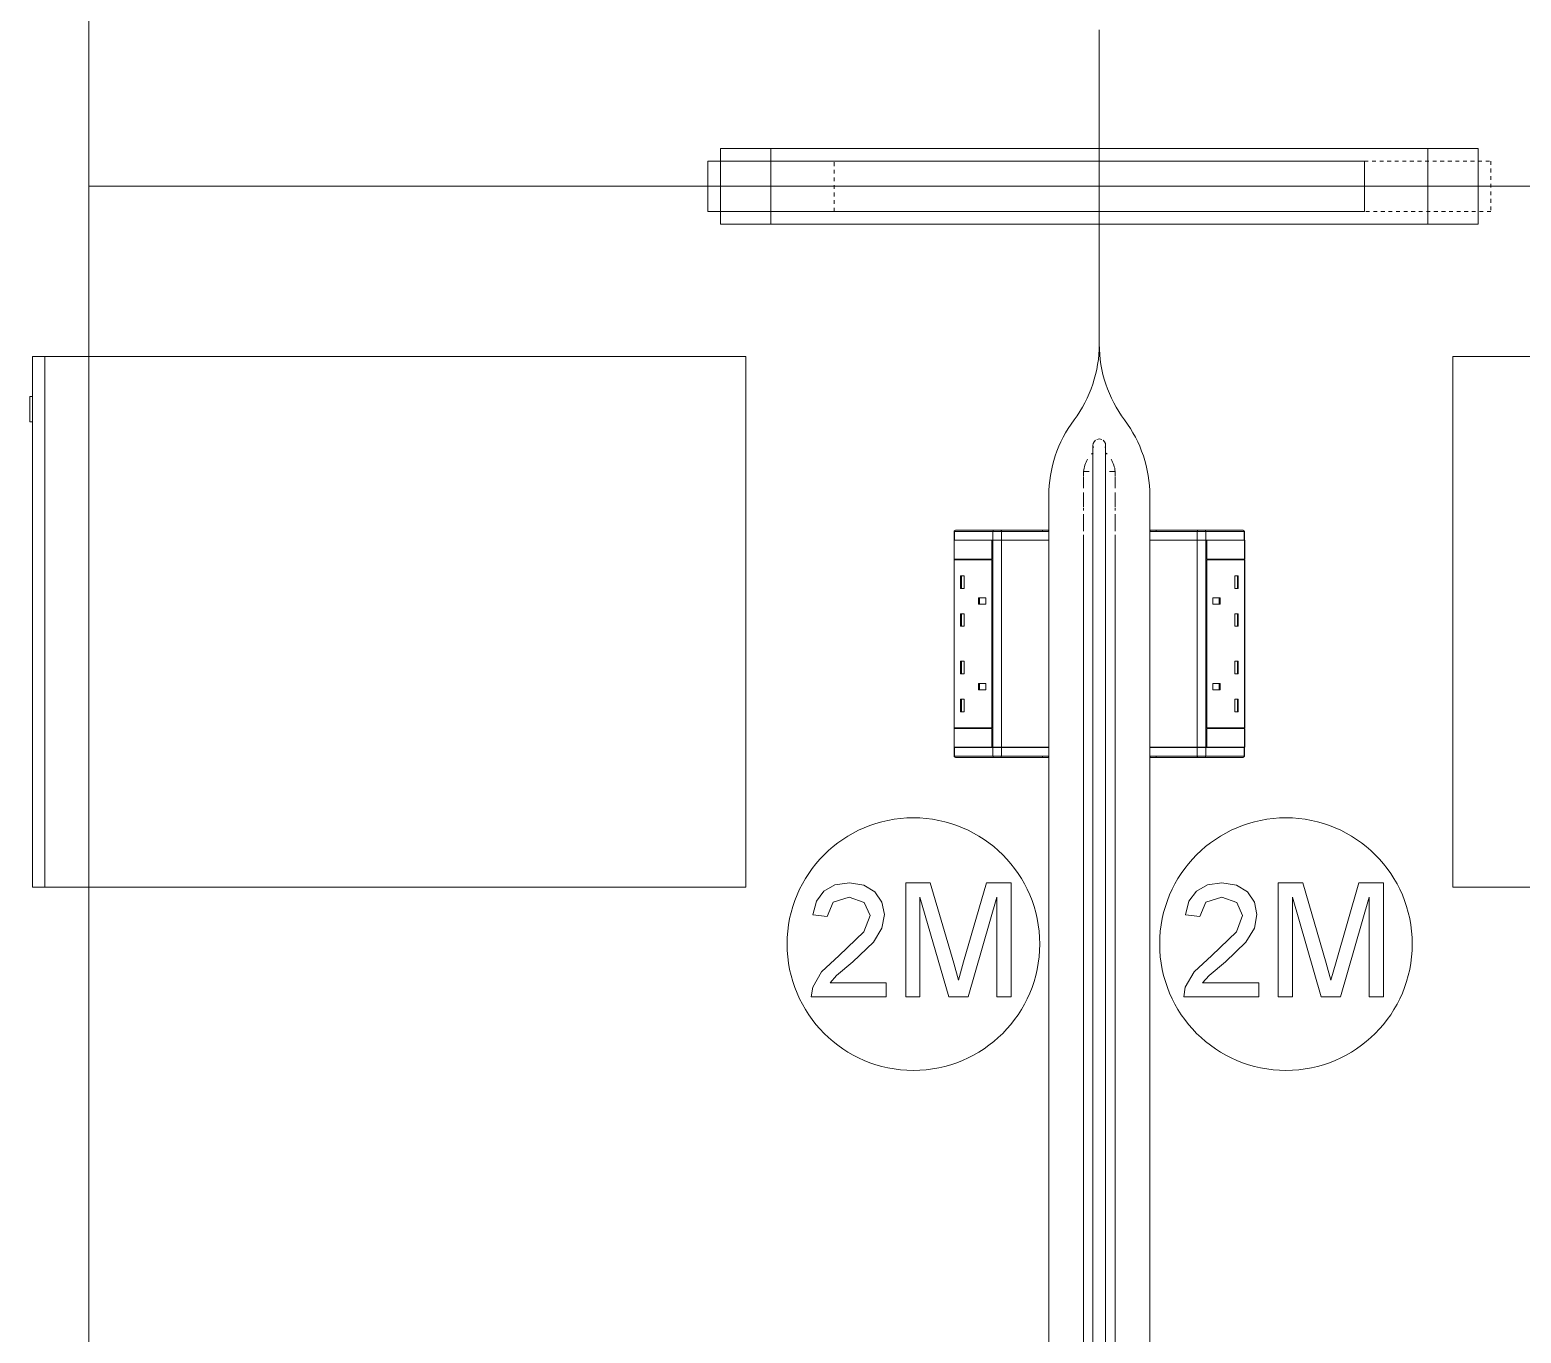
# Model space of a CAD drawing. Header units: millimetres. Extents: x 155927 to 326028, y -36033 to 97293.
# Drawn here: x 164246 to 165427, y 17735 to 18767 of the extents above; entities that cross this region are included whole.
import ezdxf

# ---------------------------------------------------------------- set-up
doc = ezdxf.new("R2010")
doc.units = ezdxf.units.MM
doc.header["$MEASUREMENT"] = 0
doc.linetypes.add('Dash', pattern=[6, 3, -3])
doc.layers.add('I-FURN', color=8, linetype='CONTINUOUS', lineweight=9)
doc.layers.add('I-FURN-HDLN', color=8, linetype='Dash', lineweight=9)

msp = doc.modelspace()

# ---------------------------------------------------------------- linework, layer by layer
at = {"layer": 'I-FURN'}
for p, q in [((164292.8, 20642.9), (164292.8, 18642.9)), ((164292.8, 18642.9), (164292.8, 20642.9)), ((165092.8, 18642.9), (165092.8, 18766.8)), ((165092.8, 18766.8), (165092.8, 18642.9)), ((165092.8, 18766.8), (165092.8, 18642.9)), ((165092.8, 18642.9), (165092.8, 18766.8)), ((164792.8, 18672.9), (165392.8, 18672.9)), ((164832.8, 18672.9), (164792.8, 18672.9)), ((164792.8, 18672.9), (164792.8, 18612.9)), ((164792.8, 18662.9), (164792.8, 18672.9)), ((165352.8, 18672.9), (164832.8, 18672.9)), ((164832.8, 18612.9), (164832.8, 18672.9)), ((164832.8, 18662.9), (164832.8, 18672.9)), ((165392.8, 18672.9), (165352.8, 18672.9)), ((165352.8, 18612.9), (165352.8, 18672.9)), ((165352.8, 18612.9), (165352.8, 18672.9)), ((165392.8, 18612.9), (165392.8, 18672.9)), ((165392.8, 18612.9), (165392.8, 18672.9)), ((164792.8, 18662.9), (164782.8, 18662.9)), ((164782.8, 18662.9), (164782.8, 18622.9)), ((165302.8, 18662.9), (164792.8, 18662.9)), ((165302.8, 18622.9), (165302.8, 18662.9)), ((164292.8, 18642.9), (165092.8, 18642.9)), ((165092.8, 18642.9), (164292.8, 18642.9)), ((165092.8, 18642.9), (164292.8, 18642.9)), ((164292.8, 18642.9), (164292.8, 16642.9)), ((164292.8, 16642.9), (164292.8, 18642.9)), ((164292.8, 18642.9), (165092.8, 18642.9)), ((165092.8, 18642.9), (165892.8, 18642.9)), ((165892.8, 18642.9), (165092.8, 18642.9)), ((165092.8, 18517.9), (165092.8, 18642.9)), ((165092.8, 18642.9), (165092.8, 18517.9)), ((165892.8, 18642.9), (165092.8, 18642.9)), ((165092.8, 18642.9), (165092.8, 18517.9)), ((165092.8, 18517.9), (165092.8, 18642.9)), ((165092.8, 18642.9), (165892.8, 18642.9)), ((164782.8, 18622.9), (164792.8, 18622.9)), ((164792.8, 18612.9), (164792.8, 18622.9)), ((164792.8, 18622.9), (165302.8, 18622.9)), ((164832.8, 18612.9), (164832.8, 18622.9)), ((164792.8, 18612.9), (164832.8, 18612.9)), ((165392.8, 18612.9), (164792.8, 18612.9)), ((164832.8, 18612.9), (165352.8, 18612.9)), ((165352.8, 18612.9), (165392.8, 18612.9)), ((164258, 18508), (164248, 18508)), ((164248, 18508), (164248, 18088)), ((164258, 18088), (164258, 18508)), ((164292.8, 18508), (164258, 18508)), ((164258, 18508), (164258, 18088)), ((164813, 18508), (164292.8, 18508)), ((164813, 18088), (164813, 18508)), ((165892.8, 18508), (165372.7, 18508)), ((165372.7, 18508), (165372.7, 18088)), ((164248, 18476.4), (164246, 18476.4)), ((164246, 18456.4), (164246, 18476.4)), ((164246, 18476.4), (164246, 18456.4)), ((164246, 18456.4), (164248, 18456.4)), ((165087.8, 18437.9), (165087.8, 18437.8)), ((165087.8, 18437.8), (165087.8, 18437.7)), ((165087.8, 18437.7), (165087.8, 18437.4)), ((165087.8, 18437.4), (165087.8, 18437)), ((165087.8, 18437), (165087.8, 18436.5)), ((165087.8, 18436.5), (165087.8, 18435.9)), ((165087.8, 18435.9), (165087.8, 18435.1)), ((165087.8, 18435.1), (165087.8, 18434.3)), ((165087.8, 18434.3), (165087.8, 18433.3)), ((165087.8, 18433.3), (165087.8, 18432.3)), ((165097.8, 18437.8), (165097.8, 18437.9)), ((165097.8, 18437.9), (165097.8, 18437.9)), ((165097.8, 18437.6), (165097.8, 18437.8)), ((165097.8, 18437.3), (165097.8, 18437.6)), ((165097.8, 18436.9), (165097.8, 18437.3)), ((165097.8, 18436.3), (165097.8, 18436.9)), ((165097.8, 18435.7), (165097.8, 18436.3)), ((165097.8, 18434.9), (165097.8, 18435.7)), ((165097.8, 18434), (165097.8, 18434.9)), ((165097.8, 18433.1), (165097.8, 18434)), ((165097.8, 18432), (165097.8, 18433.1)), ((165087.8, 18432.3), (165087.8, 18431.1)), ((165087.8, 18431.1), (165087.8, 18429.9)), ((165087.8, 18429.9), (165087.8, 18428.5)), ((165087.8, 18428.5), (165087.8, 18427.1)), ((165087.8, 18427.1), (165087.8, 18425.5)), ((165087.8, 18425.5), (165087.8, 18423.9)), ((165087.8, 18423.9), (165087.8, 18422.1)), ((165087.8, 18422.1), (165087.8, 18420.3)), ((165097.8, 18430.8), (165097.8, 18432)), ((165097.8, 18429.5), (165097.8, 18430.8)), ((165097.8, 18428.1), (165097.8, 18429.5)), ((165097.8, 18426.7), (165097.8, 18428.1)), ((165097.8, 18425.1), (165097.8, 18426.7)), ((165097.8, 18423.4), (165097.8, 18425.1)), ((165097.8, 18421.6), (165097.8, 18423.4)), ((165097.8, 18419.8), (165097.8, 18421.6)), ((165084.9, 18417), (165080.3, 18417)), ((165080.3, 18413.6), (165080.3, 18417)), ((165080.3, 18412.3), (165080.3, 18413.2)), ((165080.3, 18404), (165080.3, 18412)), ((165087.8, 18420.3), (165087.8, 18418.4)), ((165087.8, 18418.4), (165087.8, 18416.4)), ((165087.8, 18416.4), (165087.8, 18414.3)), ((165087.8, 18414.3), (165087.8, 18412.2)), ((165087.8, 18412.2), (165087.8, 18409.9)), ((165087.8, 18409.9), (165087.8, 18407.7)), ((165097.8, 18417.9), (165097.8, 18419.8)), ((165097.8, 18415.8), (165097.8, 18417.9)), ((165097.8, 18413.7), (165097.8, 18415.8)), ((165097.8, 18411.6), (165097.8, 18413.7)), ((165097.8, 18409.3), (165097.8, 18411.6)), ((165097.8, 18407), (165097.8, 18409.3)), ((165105.3, 18417), (165100.8, 18417)), ((165105.3, 18417), (165105.3, 18413.6)), ((165105.3, 18412), (165105.3, 18404)), ((165105.4, 18413.2), (165105.4, 18412.3)), ((165052.8, 18369.7), (165052.8, 18397.9)), ((165052.8, 18397.9), (165052.8, 18369.7)), ((165080.3, 18388.9), (165080.3, 18400.4)), ((165087.8, 18407.7), (165087.8, 18405.3)), ((165087.8, 18405.3), (165087.8, 18402.9)), ((165087.8, 18402.9), (165087.8, 18400.4)), ((165087.8, 18400.4), (165087.8, 18397.9)), ((165087.8, 18397.9), (165087.8, 18395.3)), ((165097.8, 18404.7), (165097.8, 18407)), ((165097.8, 18402.2), (165097.8, 18404.7)), ((165097.8, 18399.7), (165097.8, 18402.2)), ((165097.8, 18397.2), (165097.8, 18399.7)), ((165105.3, 18400.4), (165105.3, 18388.9)), ((165132.8, 18397.9), (165132.8, 18369.7)), ((165132.8, 18369.7), (165132.8, 18397.9)), ((165080.3, 18386.1), (165080.3, 18388.1)), ((165087.8, 18395.3), (165087.8, 18392.7)), ((165087.8, 18392.7), (165087.8, 18390)), ((165087.8, 18390), (165087.8, 18387.3)), ((165087.8, 18387.3), (165087.8, 18384.6)), ((165097.8, 18394.6), (165097.8, 18397.2)), ((165097.8, 18392), (165097.8, 18394.6)), ((165097.8, 18389.3), (165097.8, 18392)), ((165097.8, 18386.6), (165097.8, 18389.3)), ((165097.8, 18383.8), (165097.8, 18386.6)), ((165105.4, 18388.1), (165105.4, 18386.1)), ((165080.3, 18369.9), (165080.3, 18383.2)), ((165087.8, 18384.6), (165087.8, 18381.8)), ((165087.8, 18381.8), (165087.8, 18379)), ((165087.8, 18379), (165087.8, 18376.2)), ((165087.8, 18376.2), (165087.8, 18373.4)), ((165097.8, 18381.1), (165097.8, 18383.8)), ((165097.8, 18378.3), (165097.8, 18381.1)), ((165097.8, 18375.5), (165097.8, 18378.3)), ((165097.8, 18372.6), (165097.8, 18375.5)), ((165105.3, 18383.2), (165105.3, 18369.9)), ((164977.8, 18347.7), (164977.8, 18362.7)), ((164977.8, 18362.7), (165007.6, 18362.7)), ((164978, 18369.7), (164978, 18362.7)), ((164978, 18369.7), (164978.2, 18369.7)), ((164978, 18369.7), (164978, 18362.7)), ((164978, 18362.7), (164978, 18369.7)), ((164978, 18362.7), (164978.2, 18362.7)), ((164978, 18362.6), (164978, 18198.7)), ((164978.2, 18369.7), (165008.5, 18369.7)), ((164978.2, 18369.7), (164978.2, 18362.7)), ((164978.2, 18362.7), (165008.5, 18362.7)), ((164978.3, 18370.5), (164978.4, 18370.5)), ((165009.3, 18370.7), (164979, 18370.7)), ((165009.3, 18370.7), (164979, 18370.7)), ((165007.6, 18362.7), (165007.6, 18347.7)), ((165007.8, 18347.7), (165007.8, 18362.6)), ((165007.8, 18362.6), (165008.5, 18362.6)), ((165008.5, 18369.7), (165015.4, 18369.7)), ((165008.5, 18369.7), (165008.5, 18362.7)), ((165008.5, 18362.7), (165015.4, 18362.7)), ((165015.4, 18362.6), (165008.5, 18362.6)), ((165008.5, 18362.6), (165008.5, 18198.7)), ((165009.3, 18370.7), (165047.8, 18370.7)), ((165014.8, 18370.7), (165009.3, 18370.7)), ((165051.8, 18370.7), (165014.8, 18370.7)), ((165015.4, 18369.7), (165052.8, 18369.7)), ((165015.4, 18369.7), (165015.4, 18362.7)), ((165015.4, 18362.7), (165052.8, 18362.7)), ((165052.8, 18362.6), (165015.4, 18362.6)), ((165015.4, 18362.6), (165015.4, 18198.7)), ((165047.8, 18370.7), (165047.8, 18369.7)), ((165047.8, 18370.7), (165051.8, 18370.7)), ((165052.8, 18362.7), (165052.8, 18369.7)), ((165052.8, 18369.7), (165052.8, 18362.7)), ((165052.8, 18198.7), (165052.8, 18362.6)), ((165052.8, 18362.6), (165052.8, 18198.7)), ((165080.3, 16928.8), (165080.3, 18367)), ((165087.8, 18373.4), (165087.8, 18370.6)), ((165087.8, 18370.6), (165087.8, 18367.7)), ((165087.8, 18367.7), (165087.8, 18367)), ((165087.8, 18367), (165087.8, 16928.8)), ((165097.8, 18369.8), (165097.8, 18372.6)), ((165097.8, 18367), (165097.8, 18369.8)), ((165097.8, 16928.8), (165097.8, 18367)), ((165105.4, 18367), (165105.4, 16928.8)), ((165132.8, 18369.7), (165132.8, 18362.7)), ((165132.8, 18369.7), (165170.3, 18369.7)), ((165132.8, 18369.7), (165132.8, 18362.7)), ((165132.8, 18362.7), (165170.3, 18362.7)), ((165132.8, 18362.6), (165132.8, 18198.7)), ((165132.8, 18198.7), (165132.8, 18362.6)), ((165170.3, 18362.6), (165132.8, 18362.6)), ((165133.8, 18370.7), (165133.8, 18370.7)), ((165170.9, 18370.7), (165133.8, 18370.7)), ((165133.8, 18370.7), (165137.8, 18370.7)), ((165137.8, 18369.7), (165137.8, 18370.7)), ((165137.8, 18370.7), (165176.4, 18370.7)), ((165170.3, 18369.7), (165177.2, 18369.7)), ((165170.3, 18369.7), (165170.3, 18362.7)), ((165170.3, 18362.7), (165177.2, 18362.7)), ((165170.3, 18198.7), (165170.3, 18362.6)), ((165177.2, 18362.6), (165170.3, 18362.6)), ((165176.4, 18370.7), (165170.9, 18370.7)), ((165178, 18362.7), (165175.6, 18362.7)), ((165206.7, 18370.7), (165176.4, 18370.7)), ((165206.7, 18370.7), (165176.4, 18370.7)), ((165177.2, 18369.7), (165207.5, 18369.7)), ((165177.2, 18369.7), (165177.2, 18362.7)), ((165177.2, 18362.7), (165207.5, 18362.7)), ((165177.2, 18198.7), (165177.2, 18362.6)), ((165177.2, 18362.6), (165177.8, 18362.6)), ((165177.8, 18362.6), (165177.8, 18347.7)), ((165178, 18347.7), (165178, 18362.7)), ((165178, 18362.7), (165207.9, 18362.7)), ((165207.3, 18370.5), (165207.3, 18370.5)), ((165207.5, 18369.7), (165207.7, 18369.7)), ((165207.5, 18369.7), (165207.5, 18362.7)), ((165207.5, 18362.7), (165207.7, 18362.7)), ((165207.7, 18362.7), (165207.7, 18369.7)), ((165207.7, 18362.7), (165207.7, 18369.7)), ((165207.7, 18362.7), (165207.7, 18369.7)), ((165207.7, 18198.7), (165207.7, 18362.6)), ((165207.9, 18362.7), (165207.9, 18347.7)), ((165007.6, 18347.7), (164977.8, 18347.7)), ((164977.8, 18347.2), (165007.6, 18347.2)), ((164977.8, 18214.2), (164977.8, 18347.2)), ((164978.2, 18347.2), (164978.2, 18347.7)), ((165007.6, 18347.2), (165007.6, 18214.2)), ((165007.8, 18214.2), (165007.8, 18347.2)), ((165177.8, 18347.2), (165177.8, 18214.2)), ((165207.9, 18347.7), (165178, 18347.7)), ((165178, 18214.2), (165178, 18347.2)), ((165207.9, 18347.2), (165178, 18347.2)), ((165207.5, 18347.7), (165207.5, 18347.2)), ((165207.9, 18347.2), (165207.9, 18214.2)), ((164982.8, 18334.5), (164982.8, 18324.5)), ((164982.8, 18334.5), (164985.7, 18334.5)), ((164983.6, 18334.5), (164983.6, 18324.5)), ((164985.7, 18334.5), (164985.7, 18324.5)), ((165202.8, 18334.5), (165200, 18334.5)), ((165200, 18324.5), (165200, 18334.5)), ((165202.1, 18324.5), (165202.1, 18334.5)), ((165202.8, 18324.5), (165202.8, 18334.5)), ((164982.8, 18324.5), (164985.7, 18324.5)), ((164997.2, 18317), (164997.2, 18312)), ((165002.9, 18317), (164997.2, 18317)), ((164997.9, 18317), (164997.9, 18312)), ((165002.9, 18312), (165002.9, 18317)), ((165188.5, 18317), (165182.8, 18317)), ((165182.8, 18312), (165182.8, 18317)), ((165187.8, 18312), (165187.8, 18317)), ((165188.5, 18312), (165188.5, 18317)), ((165202.8, 18324.5), (165200, 18324.5)), ((164982.8, 18304.5), (164982.8, 18294.5)), ((164982.8, 18304.5), (164985.7, 18304.5)), ((164983.6, 18304.5), (164983.6, 18294.5)), ((164985.7, 18304.5), (164985.7, 18294.5)), ((164997.2, 18312), (165002.9, 18312)), ((165188.5, 18312), (165182.8, 18312)), ((165202.8, 18304.5), (165200, 18304.5)), ((165200, 18294.5), (165200, 18304.5)), ((165202.1, 18294.5), (165202.1, 18304.5)), ((165202.8, 18294.5), (165202.8, 18304.5)), ((164982.8, 18294.5), (164985.7, 18294.5)), ((165202.8, 18294.5), (165200, 18294.5)), ((164982.8, 18266.8), (164982.8, 18256.8)), ((164982.8, 18266.8), (164985.7, 18266.8)), ((164982.8, 18256.8), (164985.7, 18256.8)), ((164983.6, 18266.8), (164983.6, 18256.8)), ((164985.7, 18266.8), (164985.7, 18256.8)), ((165202.8, 18266.8), (165200, 18266.8)), ((165200, 18256.8), (165200, 18266.8)), ((165202.8, 18256.8), (165200, 18256.8)), ((165202.1, 18256.8), (165202.1, 18266.8)), ((165202.8, 18256.8), (165202.8, 18266.8)), ((164997.2, 18249.3), (164997.2, 18244.3)), ((164997.2, 18249.3), (165002.9, 18249.3)), ((164997.2, 18244.3), (165002.9, 18244.3)), ((164997.9, 18249.3), (164997.9, 18244.3)), ((165002.9, 18249.3), (165002.9, 18244.3)), ((165182.8, 18249.3), (165182.8, 18244.3)), ((165188.5, 18249.3), (165182.8, 18249.3)), ((165182.8, 18244.3), (165188.5, 18244.3)), ((165187.8, 18244.3), (165187.8, 18249.3)), ((165188.5, 18244.3), (165188.5, 18249.3)), ((164982.8, 18236.8), (164982.8, 18226.8)), ((164982.8, 18236.8), (164985.7, 18236.8)), ((164983.6, 18236.8), (164983.6, 18226.8)), ((164985.7, 18236.8), (164985.7, 18226.8)), ((165202.8, 18236.8), (165200, 18236.8)), ((165200, 18226.8), (165200, 18236.8)), ((165202.1, 18226.8), (165202.1, 18236.8)), ((165202.8, 18226.8), (165202.8, 18236.8)), ((164982.8, 18226.8), (164985.7, 18226.8)), ((165202.8, 18226.8), (165200, 18226.8)), ((164977.8, 18214.2), (165007.6, 18214.2)), ((164977.8, 18213.7), (165007.6, 18213.7)), ((164977.8, 18198.7), (164977.8, 18213.7)), ((164978.2, 18213.7), (164978.2, 18214.2)), ((165007.6, 18213.7), (165007.6, 18198.7)), ((165007.8, 18198.7), (165007.8, 18213.7)), ((165177.8, 18213.7), (165177.8, 18198.7)), ((165207.9, 18214.2), (165178, 18214.2)), ((165178, 18198.7), (165178, 18213.7)), ((165178, 18213.7), (165207.9, 18213.7)), ((165207.5, 18214.2), (165207.5, 18213.7)), ((165207.9, 18213.7), (165207.9, 18198.7)), ((165007.6, 18198.7), (164977.8, 18198.7)), ((164978, 18198.6), (164978, 18191.6)), ((164978.2, 18198.6), (164978, 18198.6)), ((164978, 18198.6), (164978, 18191.6)), ((164978, 18198.6), (164978, 18191.6)), ((164978.2, 18191.6), (164978.2, 18198.6)), ((165008.5, 18198.6), (164978.2, 18198.6)), ((165007.6, 18198.7), (165010.1, 18198.7)), ((165008.5, 18198.7), (165007.8, 18198.7)), ((165008.5, 18198.7), (165015.4, 18198.7)), ((165008.5, 18191.6), (165008.5, 18198.6)), ((165015.4, 18198.6), (165008.5, 18198.6)), ((165015.4, 18198.7), (165052.8, 18198.7)), ((165015.4, 18191.6), (165015.4, 18198.6)), ((165052.8, 18198.6), (165015.4, 18198.6)), ((165052.8, 18191.6), (165052.8, 18198.6)), ((165052.8, 18191.6), (165052.8, 18198.6)), ((165132.8, 18198.7), (165170.3, 18198.7)), ((165132.8, 18198.6), (165132.8, 18191.6)), ((165132.8, 18191.6), (165132.8, 18198.6)), ((165170.3, 18198.6), (165132.8, 18198.6)), ((165170.3, 18198.7), (165177.2, 18198.7)), ((165170.3, 18191.6), (165170.3, 18198.6)), ((165177.2, 18198.6), (165170.3, 18198.6)), ((165177.8, 18198.7), (165177.2, 18198.7)), ((165177.2, 18191.6), (165177.2, 18198.6)), ((165207.5, 18198.6), (165177.2, 18198.6)), ((165207.9, 18198.7), (165178, 18198.7)), ((165207.5, 18191.6), (165207.5, 18198.6)), ((165207.7, 18198.6), (165207.5, 18198.6)), ((165207.7, 18191.6), (165207.7, 18198.6)), ((165207.7, 18191.6), (165207.7, 18198.6)), ((165207.7, 18198.6), (165207.7, 18191.6)), ((164978.2, 18191.6), (164978, 18191.6)), ((165008.5, 18191.6), (164978.2, 18191.6)), ((164978.4, 18190.8), (164978.3, 18190.8)), ((164979, 18190.6), (165009.3, 18190.6)), ((164979, 18190.6), (165009.3, 18190.6)), ((165015.4, 18191.6), (165008.5, 18191.6)), ((165047.8, 18190.6), (165009.3, 18190.6)), ((165009.3, 18190.6), (165014.8, 18190.6)), ((165014.8, 18190.6), (165051.8, 18190.6)), ((165052.8, 18191.6), (165015.4, 18191.6)), ((165047.8, 18191.6), (165047.8, 18190.6)), ((165051.8, 18190.6), (165047.8, 18190.6)), ((165051.8, 18190.6), (165051.8, 18190.6)), ((165052.8, 16887.9), (165052.8, 18191.6)), ((165052.8, 18191.6), (165052.8, 16887.9)), ((165132.8, 18191.6), (165132.8, 16887.9)), ((165132.8, 16887.9), (165132.8, 18191.6)), ((165170.3, 18191.6), (165132.8, 18191.6)), ((165137.8, 18190.6), (165133.8, 18190.6)), ((165133.8, 18190.6), (165170.9, 18190.6)), ((165137.8, 18190.6), (165137.8, 18191.6)), ((165176.4, 18190.6), (165137.8, 18190.6)), ((165177.2, 18191.6), (165170.3, 18191.6)), ((165170.9, 18190.6), (165176.4, 18190.6)), ((165176.4, 18190.6), (165206.7, 18190.6)), ((165176.4, 18190.6), (165206.7, 18190.6)), ((165207.5, 18191.6), (165177.2, 18191.6)), ((165207.3, 18190.9), (165207.3, 18190.8)), ((165207.7, 18191.6), (165207.5, 18191.6)), ((164894.9, 18091.4), (164883.5, 18089.8)), ((164906.4, 18089.6), (164894.9, 18091.4)), ((164959, 18091.4), (164939.5, 18091.4)), ((164939.5, 18091.4), (164939.5, 18001)), ((164977.5, 18027.7), (164959, 18091.4)), ((165003.4, 18091.4), (164985.3, 18028.8)), ((165022.9, 18091.4), (165003.4, 18091.4)), ((165022.9, 18001), (165022.9, 18091.4)), ((165189.9, 18091.4), (165178.5, 18089.8)), ((165201.4, 18089.6), (165189.9, 18091.4)), ((165254, 18091.4), (165234.5, 18091.4)), ((165234.5, 18091.4), (165234.5, 18001)), ((165272.5, 18027.7), (165254, 18091.4)), ((165298.4, 18091.4), (165280.3, 18028.8)), ((165317.9, 18091.4), (165298.4, 18091.4)), ((165317.9, 18001), (165317.9, 18091.4)), ((164248, 18088), (164258, 18088)), ((164258, 18088), (164292.8, 18088)), ((164292.8, 18088), (164813, 18088)), ((164874.8, 18084.9), (164868.8, 18076.9)), ((164883.5, 18089.8), (164874.8, 18084.9)), ((164882.1, 18076), (164894.7, 18080.1)), ((164894.7, 18080.1), (164906.7, 18075.9)), ((164915.1, 18084.2), (164906.4, 18089.6)), ((164920.7, 18076.1), (164915.1, 18084.2)), ((164950.8, 18001), (164950.8, 18080.1)), ((164950.8, 18080.1), (164973.6, 18001)), ((164988.9, 18001), (165011.6, 18080.1)), ((165011.6, 18080.1), (165011.6, 18001)), ((165169.8, 18084.9), (165163.8, 18076.9)), ((165178.5, 18089.8), (165169.8, 18084.9)), ((165177.1, 18076), (165189.7, 18080.1)), ((165189.7, 18080.1), (165201.7, 18075.9)), ((165210.1, 18084.2), (165201.4, 18089.6)), ((165215.7, 18076.1), (165210.1, 18084.2)), ((165245.8, 18001), (165245.8, 18080.1)), ((165245.8, 18080.1), (165268.6, 18001)), ((165283.9, 18001), (165306.6, 18080.1)), ((165306.6, 18080.1), (165306.6, 18001)), ((165372.7, 18088), (165892.8, 18088)), ((164868.8, 18076.9), (164866.1, 18066)), ((164877.4, 18064.6), (164882.1, 18076)), ((164906.7, 18075.9), (164911.3, 18065.5)), ((164922.6, 18066.2), (164920.7, 18076.1)), ((165163.8, 18076.9), (165161.1, 18066)), ((165172.4, 18064.6), (165177.1, 18076)), ((165201.7, 18075.9), (165206.3, 18065.5)), ((165217.6, 18066.2), (165215.7, 18076.1)), ((164866.1, 18066), (164877.4, 18064.6)), ((164911.3, 18065.5), (164906.4, 18052.7)), ((164913.9, 18044.4), (164920.6, 18055.5)), ((164920.6, 18055.5), (164922.6, 18066.2)), ((165161.1, 18066), (165172.4, 18064.6)), ((165206.3, 18065.5), (165201.4, 18052.7)), ((165208.9, 18044.4), (165215.6, 18055.5)), ((165215.6, 18055.5), (165217.6, 18066.2)), ((164906.4, 18052.7), (164886.9, 18033.9)), ((164897.7, 18028.9), (164913.9, 18044.4)), ((165201.4, 18052.7), (165181.9, 18033.9)), ((165192.7, 18028.9), (165208.9, 18044.4)), ((164886.9, 18033.9), (164872.8, 18020.8)), ((165181.9, 18033.9), (165167.8, 18020.8)), ((164872.8, 18020.8), (164865.9, 18008.8)), ((164884.7, 18018.1), (164897.7, 18028.9)), ((164981.2, 18014.4), (164977.5, 18027.7)), ((164985.3, 18028.8), (164981.2, 18014.4)), ((165167.8, 18020.8), (165160.9, 18008.8)), ((165179.7, 18018.1), (165192.7, 18028.9)), ((165276.2, 18014.4), (165272.5, 18027.7)), ((165280.3, 18028.8), (165276.2, 18014.4)), ((164865.9, 18008.8), (164864.7, 18001)), ((164879.6, 18012.3), (164884.7, 18018.1)), ((164924, 18012.3), (164879.6, 18012.3)), ((164924, 18001), (164924, 18012.3)), ((165160.9, 18008.8), (165159.7, 18001)), ((165174.6, 18012.3), (165179.7, 18018.1)), ((165219, 18012.3), (165174.6, 18012.3)), ((165219, 18001), (165219, 18012.3)), ((164864.7, 18001), (164924, 18001)), ((164939.5, 18001), (164950.8, 18001)), ((164973.6, 18001), (164988.9, 18001)), ((165011.6, 18001), (165022.9, 18001)), ((165159.7, 18001), (165219, 18001)), ((165234.5, 18001), (165245.8, 18001)), ((165268.6, 18001), (165283.9, 18001)), ((165306.6, 18001), (165317.9, 18001))]:
    msp.add_line(p, q, dxfattribs=at)
at = {"layer": 'I-FURN', "flags": 128}
for points in [[(164978, 18369.7), (164978, 18369.8), (164978, 18369.8), (164978, 18369.8), (164978, 18369.9), (164978, 18369.9), (164978, 18370), (164978, 18370), (164978, 18370), (164978.1, 18370.1), (164978.1, 18370.1), (164978.1, 18370.1), (164978.1, 18370.2), (164978.1, 18370.2)], [(165014.8, 18370.7), (165014.7, 18370.7), (165014.5, 18370.7), (165014.4, 18370.7), (165014.3, 18370.7), (165014.1, 18370.7), (165014, 18370.7), (165013.8, 18370.7), (165013.7, 18370.7), (165013.5, 18370.7), (165013.3, 18370.7), (165013.2, 18370.7), (165013, 18370.7), (165012.9, 18370.7), (165012.7, 18370.7), (165012.6, 18370.7), (165012.4, 18370.7), (165012.2, 18370.7), (165012.1, 18370.7), (165011.9, 18370.7), (165011.8, 18370.7), (165011.6, 18370.7), (165011.4, 18370.7), (165011.3, 18370.7), (165011.1, 18370.7), (165011, 18370.7), (165010.8, 18370.7), (165010.7, 18370.7), (165010.6, 18370.7), (165010.4, 18370.7), (165010.3, 18370.7), (165010.2, 18370.7), (165010, 18370.7), (165009.9, 18370.7), (165009.8, 18370.7), (165009.7, 18370.7), (165009.6, 18370.7), (165009.5, 18370.7), (165009.4, 18370.7), (165009.3, 18370.7)], [(165051.8, 18370.7), (165051.6, 18370.7), (165051.1, 18370.7), (165050.6, 18370.7), (165049.9, 18370.7), (165049.1, 18370.7), (165048.1, 18370.7), (165047.1, 18370.7), (165045.9, 18370.7), (165044.5, 18370.7), (165043.1, 18370.7), (165041.5, 18370.7), (165039.8, 18370.7), (165038, 18370.7), (165036, 18370.7), (165034, 18370.7), (165031.8, 18370.7), (165029.6, 18370.7), (165027.2, 18370.7), (165024.8, 18370.7), (165022.2, 18370.7), (165019.6, 18370.7), (165016.9, 18370.7), (165014.8, 18370.7)], [(165047.8, 18370.7), (165048, 18370.7), (165048.2, 18370.7), (165048.3, 18370.7), (165048.5, 18370.7), (165048.6, 18370.7), (165048.8, 18370.7), (165048.9, 18370.7), (165049.1, 18370.7), (165049.3, 18370.7), (165049.4, 18370.7), (165049.5, 18370.7), (165049.7, 18370.7), (165049.8, 18370.7), (165050, 18370.7), (165050.1, 18370.7), (165050.2, 18370.7), (165050.4, 18370.7), (165050.5, 18370.7), (165050.6, 18370.7), (165050.7, 18370.7), (165050.8, 18370.7), (165050.9, 18370.7), (165051, 18370.7), (165051.1, 18370.7), (165051.2, 18370.7), (165051.3, 18370.7), (165051.4, 18370.7), (165051.4, 18370.7), (165051.5, 18370.7), (165051.6, 18370.7), (165051.6, 18370.7), (165051.7, 18370.7), (165051.7, 18370.7), (165051.8, 18370.7), (165051.8, 18370.7), (165051.8, 18370.7), (165051.8, 18370.7), (165051.8, 18370.7), (165051.8, 18370.7)], [(165051.8, 18370.7), (165051.9, 18370.7), (165051.9, 18370.7), (165052, 18370.7), (165052, 18370.7), (165052, 18370.7), (165052.1, 18370.7), (165052.1, 18370.7), (165052.2, 18370.7), (165052.2, 18370.7), (165052.2, 18370.6), (165052.3, 18370.6), (165052.3, 18370.6), (165052.3, 18370.6), (165052.4, 18370.6), (165052.4, 18370.5), (165052.4, 18370.5), (165052.5, 18370.5), (165052.5, 18370.5), (165052.5, 18370.4), (165052.6, 18370.4), (165052.6, 18370.4), (165052.6, 18370.4), (165052.6, 18370.3), (165052.7, 18370.3), (165052.7, 18370.3), (165052.7, 18370.2), (165052.7, 18370.2), (165052.7, 18370.2), (165052.8, 18370.1), (165052.8, 18370.1), (165052.8, 18370), (165052.8, 18370), (165052.8, 18370), (165052.8, 18369.9), (165052.8, 18369.9), (165052.8, 18369.8), (165052.8, 18369.8), (165052.8, 18369.8), (165052.8, 18369.7), (165052.8, 18369.7)], [(165051.8, 18370.7), (165051.8, 18370.7), (165051.8, 18370.7)], [(165132.8, 18369.7), (165132.8, 18369.8), (165132.8, 18369.8), (165132.8, 18369.8), (165132.8, 18369.9), (165132.8, 18369.9), (165132.9, 18370), (165132.9, 18370), (165132.9, 18370), (165132.9, 18370.1), (165132.9, 18370.1), (165132.9, 18370.1), (165132.9, 18370.2), (165133, 18370.2), (165133, 18370.2), (165133, 18370.3), (165133, 18370.3), (165133, 18370.3), (165133.1, 18370.4), (165133.1, 18370.4), (165133.1, 18370.4), (165133.2, 18370.5), (165133.2, 18370.5), (165133.2, 18370.5), (165133.2, 18370.5), (165133.3, 18370.6), (165133.3, 18370.6), (165133.4, 18370.6), (165133.4, 18370.6), (165133.4, 18370.6), (165133.5, 18370.6), (165133.5, 18370.7), (165133.5, 18370.7), (165133.6, 18370.7), (165133.6, 18370.7), (165133.7, 18370.7), (165133.7, 18370.7), (165133.7, 18370.7), (165133.8, 18370.7), (165133.8, 18370.7), (165133.8, 18370.7)], [(165170.9, 18370.7), (165168.1, 18370.7), (165165.4, 18370.7), (165162.8, 18370.7), (165160.2, 18370.7), (165157.8, 18370.7), (165155.5, 18370.7), (165153.3, 18370.7), (165151.1, 18370.7), (165149.1, 18370.7), (165147.2, 18370.7), (165145.4, 18370.7), (165143.8, 18370.7), (165142.2, 18370.7), (165140.8, 18370.7), (165139.5, 18370.7), (165138.3, 18370.7), (165137.3, 18370.7), (165136.3, 18370.7), (165135.6, 18370.7), (165134.9, 18370.7), (165134.4, 18370.7), (165134, 18370.7), (165133.8, 18370.7)], [(165133.8, 18370.7), (165133.8, 18370.7), (165133.8, 18370.7), (165133.9, 18370.7), (165133.9, 18370.7), (165133.9, 18370.7), (165133.9, 18370.7), (165134, 18370.7), (165134, 18370.7), (165134.1, 18370.7), (165134.1, 18370.7), (165134.2, 18370.7), (165134.3, 18370.7), (165134.4, 18370.7), (165134.4, 18370.7), (165134.5, 18370.7), (165134.6, 18370.7), (165134.7, 18370.7), (165134.8, 18370.7), (165134.9, 18370.7), (165135, 18370.7), (165135.2, 18370.7), (165135.3, 18370.7), (165135.4, 18370.7), (165135.5, 18370.7), (165135.7, 18370.7), (165135.8, 18370.7), (165135.9, 18370.7), (165136.1, 18370.7), (165136.2, 18370.7), (165136.4, 18370.7), (165136.5, 18370.7), (165136.7, 18370.7), (165136.8, 18370.7), (165137, 18370.7), (165137.1, 18370.7), (165137.3, 18370.7), (165137.5, 18370.7), (165137.6, 18370.7), (165137.8, 18370.7), (165137.8, 18370.7)], [(165176.4, 18370.7), (165176.3, 18370.7), (165176.2, 18370.7), (165176.1, 18370.7), (165176, 18370.7), (165175.9, 18370.7), (165175.8, 18370.7), (165175.6, 18370.7), (165175.5, 18370.7), (165175.4, 18370.7), (165175.2, 18370.7), (165175.1, 18370.7), (165175, 18370.7), (165174.8, 18370.7), (165174.7, 18370.7), (165174.5, 18370.7), (165174.4, 18370.7), (165174.2, 18370.7), (165174.1, 18370.7), (165173.9, 18370.7), (165173.7, 18370.7), (165173.6, 18370.7), (165173.4, 18370.7), (165173.3, 18370.7), (165173.1, 18370.7), (165173, 18370.7), (165172.8, 18370.7), (165172.6, 18370.7), (165172.5, 18370.7), (165172.3, 18370.7), (165172.2, 18370.7), (165172, 18370.7), (165171.9, 18370.7), (165171.7, 18370.7), (165171.6, 18370.7), (165171.4, 18370.7), (165171.3, 18370.7), (165171.1, 18370.7), (165171, 18370.7), (165170.9, 18370.7)], [(165207.5, 18370.2), (165207.6, 18370.2), (165207.6, 18370.2), (165207.6, 18370.1), (165207.6, 18370.1), (165207.6, 18370), (165207.6, 18370), (165207.6, 18370), (165207.6, 18369.9), (165207.7, 18369.9), (165207.7, 18369.8), (165207.7, 18369.8), (165207.7, 18369.8), (165207.7, 18369.7), (165207.7, 18369.7)], [(164978.1, 18191.1), (164978.1, 18191.1), (164978.1, 18191.2), (164978.1, 18191.2), (164978.1, 18191.2), (164978, 18191.3), (164978, 18191.3), (164978, 18191.3), (164978, 18191.4), (164978, 18191.4), (164978, 18191.5), (164978, 18191.5), (164978, 18191.5), (164978, 18191.6), (164978, 18191.6)], [(165009.3, 18190.6), (165009.4, 18190.6), (165009.5, 18190.6), (165009.6, 18190.6), (165009.7, 18190.6), (165009.8, 18190.6), (165009.9, 18190.6), (165010, 18190.6), (165010.2, 18190.6), (165010.3, 18190.6), (165010.4, 18190.6), (165010.6, 18190.6), (165010.7, 18190.6), (165010.8, 18190.6), (165011, 18190.6), (165011.1, 18190.6), (165011.3, 18190.6), (165011.4, 18190.6), (165011.6, 18190.6), (165011.8, 18190.6), (165011.9, 18190.6), (165012.1, 18190.6), (165012.2, 18190.6), (165012.4, 18190.6), (165012.6, 18190.6), (165012.7, 18190.6), (165012.9, 18190.6), (165013, 18190.6), (165013.2, 18190.6), (165013.3, 18190.6), (165013.5, 18190.6), (165013.7, 18190.6), (165013.8, 18190.6), (165014, 18190.6), (165014.1, 18190.6), (165014.3, 18190.6), (165014.4, 18190.6), (165014.5, 18190.6), (165014.7, 18190.6), (165014.8, 18190.6)], [(165014.8, 18190.6), (165017.6, 18190.6), (165020.3, 18190.6), (165022.9, 18190.6), (165025.4, 18190.6), (165027.9, 18190.6), (165030.2, 18190.6), (165032.4, 18190.6), (165034.5, 18190.6), (165036.6, 18190.6), (165038.5, 18190.6), (165040.2, 18190.6), (165041.9, 18190.6), (165043.5, 18190.6), (165044.9, 18190.6), (165046.2, 18190.6), (165047.4, 18190.6), (165048.4, 18190.6), (165049.3, 18190.6), (165050.1, 18190.6), (165050.8, 18190.6), (165051.3, 18190.6), (165051.6, 18190.6), (165051.8, 18190.6)], [(165051.8, 18190.6), (165051.8, 18190.6), (165051.8, 18190.6), (165051.8, 18190.6), (165051.8, 18190.6), (165051.8, 18190.6), (165051.7, 18190.6), (165051.7, 18190.6), (165051.6, 18190.6), (165051.6, 18190.6), (165051.5, 18190.6), (165051.5, 18190.6), (165051.4, 18190.6), (165051.3, 18190.6), (165051.2, 18190.6), (165051.1, 18190.6), (165051, 18190.6), (165051, 18190.6), (165050.8, 18190.6), (165050.7, 18190.6), (165050.6, 18190.6), (165050.5, 18190.6), (165050.4, 18190.6), (165050.3, 18190.6), (165050.1, 18190.6), (165050, 18190.6), (165049.9, 18190.6), (165049.7, 18190.6), (165049.6, 18190.6), (165049.4, 18190.6), (165049.3, 18190.6), (165049.1, 18190.6), (165049, 18190.6), (165048.8, 18190.6), (165048.7, 18190.6), (165048.5, 18190.6), (165048.4, 18190.6), (165048.2, 18190.6), (165048, 18190.6), (165047.9, 18190.6), (165047.8, 18190.6)], [(165052.8, 18191.6), (165052.8, 18191.6), (165052.8, 18191.5), (165052.8, 18191.5), (165052.8, 18191.4), (165052.8, 18191.4), (165052.8, 18191.4), (165052.8, 18191.3), (165052.8, 18191.3), (165052.8, 18191.2), (165052.8, 18191.2), (165052.7, 18191.2), (165052.7, 18191.1), (165052.7, 18191.1), (165052.7, 18191.1), (165052.7, 18191), (165052.6, 18191), (165052.6, 18191), (165052.6, 18190.9), (165052.6, 18190.9), (165052.5, 18190.9), (165052.5, 18190.9), (165052.5, 18190.8), (165052.4, 18190.8), (165052.4, 18190.8), (165052.4, 18190.8), (165052.3, 18190.7), (165052.3, 18190.7), (165052.3, 18190.7), (165052.2, 18190.7), (165052.2, 18190.7), (165052.2, 18190.7), (165052.1, 18190.6), (165052.1, 18190.6), (165052.1, 18190.6), (165052, 18190.6), (165052, 18190.6), (165051.9, 18190.6), (165051.9, 18190.6), (165051.9, 18190.6), (165051.8, 18190.6)], [(165133.8, 18190.6), (165133.8, 18190.6), (165133.7, 18190.6), (165133.7, 18190.6), (165133.7, 18190.6), (165133.6, 18190.6), (165133.6, 18190.6), (165133.5, 18190.6), (165133.5, 18190.6), (165133.5, 18190.7), (165133.4, 18190.7), (165133.4, 18190.7), (165133.4, 18190.7), (165133.3, 18190.7), (165133.3, 18190.7), (165133.3, 18190.8), (165133.2, 18190.8), (165133.2, 18190.8), (165133.2, 18190.8), (165133.1, 18190.9), (165133.1, 18190.9), (165133.1, 18190.9), (165133.1, 18191), (165133, 18191), (165133, 18191), (165133, 18191.1), (165133, 18191.1), (165132.9, 18191.1), (165132.9, 18191.2), (165132.9, 18191.2), (165132.9, 18191.2), (165132.9, 18191.3), (165132.9, 18191.3), (165132.9, 18191.3), (165132.8, 18191.4), (165132.8, 18191.4), (165132.8, 18191.5), (165132.8, 18191.5), (165132.8, 18191.5), (165132.8, 18191.6), (165132.8, 18191.6)], [(165137.8, 18190.6), (165137.7, 18190.6), (165137.5, 18190.6), (165137.3, 18190.6), (165137.2, 18190.6), (165137, 18190.6), (165136.9, 18190.6), (165136.7, 18190.6), (165136.6, 18190.6), (165136.4, 18190.6), (165136.3, 18190.6), (165136.1, 18190.6), (165136, 18190.6), (165135.8, 18190.6), (165135.7, 18190.6), (165135.6, 18190.6), (165135.4, 18190.6), (165135.3, 18190.6), (165135.2, 18190.6), (165135.1, 18190.6), (165135, 18190.6), (165134.8, 18190.6), (165134.7, 18190.6), (165134.6, 18190.6), (165134.5, 18190.6), (165134.5, 18190.6), (165134.4, 18190.6), (165134.3, 18190.6), (165134.2, 18190.6), (165134.2, 18190.6), (165134.1, 18190.6), (165134, 18190.6), (165134, 18190.6), (165133.9, 18190.6), (165133.9, 18190.6), (165133.9, 18190.6), (165133.9, 18190.6), (165133.8, 18190.6), (165133.8, 18190.6), (165133.8, 18190.6)], [(165133.8, 18190.6), (165133.8, 18190.6), (165133.8, 18190.6)], [(165133.8, 18190.6), (165134.1, 18190.6), (165134.5, 18190.6), (165135.1, 18190.6), (165135.8, 18190.6), (165136.6, 18190.6), (165137.5, 18190.6), (165138.6, 18190.6), (165139.8, 18190.6), (165141.1, 18190.6), (165142.6, 18190.6), (165144.2, 18190.6), (165145.9, 18190.6), (165147.7, 18190.6), (165149.6, 18190.6), (165151.7, 18190.6), (165153.8, 18190.6), (165156.1, 18190.6), (165158.4, 18190.6), (165160.9, 18190.6), (165163.5, 18190.6), (165166.1, 18190.6), (165168.8, 18190.6), (165170.9, 18190.6)], [(165170.9, 18190.6), (165171, 18190.6), (165171.1, 18190.6), (165171.3, 18190.6), (165171.4, 18190.6), (165171.6, 18190.6), (165171.7, 18190.6), (165171.9, 18190.6), (165172, 18190.6), (165172.2, 18190.6), (165172.3, 18190.6), (165172.5, 18190.6), (165172.6, 18190.6), (165172.8, 18190.6), (165173, 18190.6), (165173.1, 18190.6), (165173.3, 18190.6), (165173.4, 18190.6), (165173.6, 18190.6), (165173.7, 18190.6), (165173.9, 18190.6), (165174.1, 18190.6), (165174.2, 18190.6), (165174.4, 18190.6), (165174.5, 18190.6), (165174.7, 18190.6), (165174.8, 18190.6), (165175, 18190.6), (165175.1, 18190.6), (165175.2, 18190.6), (165175.4, 18190.6), (165175.5, 18190.6), (165175.6, 18190.6), (165175.8, 18190.6), (165175.9, 18190.6), (165176, 18190.6), (165176.1, 18190.6), (165176.2, 18190.6), (165176.3, 18190.6), (165176.4, 18190.6)], [(165207.7, 18191.6), (165207.7, 18191.6), (165207.7, 18191.5), (165207.7, 18191.5), (165207.7, 18191.4), (165207.6, 18191.4), (165207.6, 18191.4), (165207.6, 18191.3), (165207.6, 18191.3), (165207.6, 18191.2), (165207.6, 18191.2), (165207.6, 18191.2), (165207.6, 18191.1), (165207.5, 18191.1)]]:
    msp.add_lwpolyline(points, dxfattribs=at)
at = {"layer": 'I-FURN'}
for centre, radius, start, end in [((164992.8, 18517.9), 100, 323.1301, 0), ((164992.8, 18517.9), 100, 323.1301, 0), ((165192.8, 18517.9), 100, 180, 216.8699), ((165192.8, 18517.9), 100, 180, 216.8699), ((165152.8, 18397.9), 100, 143.1301, 180), ((165152.8, 18397.9), 100, 143.1301, 180), ((165032.8, 18397.9), 100, 0, 36.8699), ((165032.8, 18397.9), 100, 0, 36.8699), ((165092.8, 18437.9), 5, 127.2751, 201.8252), ((165092.8, 18437.9), 5, 67.635, 112.365), ((165092.8, 18437.9), 5, 338.1748, 52.7249), ((165103.8, 18414.7), 23.6, 149.1436, 174.3336), ((165092.8, 18425), 8.51, 125.5405, 136.5486), ((165092.8, 18425), 8.51, 43.4514, 54.4595), ((165081.9, 18414.7), 23.6, 5.6664, 30.8564), ((164945.6, 18042.9), 100, 0, 180), ((165240.6, 18042.9), 100, 0, 180), ((164945.6, 18042.9), 100, 180, 0), ((165240.6, 18042.9), 100, 180, 0)]:
    msp.add_arc(centre, radius, start, end, dxfattribs=at)
for centre, major_axis, ratio, start_param, end_param in [((164979, 18369.7), (0, 1), 0.819152, 0, 1.570796), ((165009.3, 18369.7), (0, -1), 0.819152, 3.141593, 4.712389), ((165014.8, 18369.7), (0, -1), 0.56467, 1.570796, 3.141593), ((165051.8, 18369.7), (0, -1), 0.998113, 1.570796, 3.141593), ((165133.8, 18369.7), (0, 1), 0.998113, 0, 1.570796), ((165170.9, 18369.7), (0, 1), 0.56467, 0, 1.570796), ((165176.4, 18369.7), (0, 1), 0.819152, 4.712389, 6.283185), ((165206.7, 18369.7), (0, 1), 0.819152, 4.712389, 6.283185), ((164979, 18191.6), (0, -1), 0.819152, 4.712389, 6.283185), ((165009.3, 18191.6), (0, -1), 0.819152, 4.712389, 6.283185), ((165014.8, 18191.6), (0, -1), 0.56467, 0, 1.570796), ((165051.8, 18191.6), (0, -1), 0.998113, 0, 1.570796), ((165133.8, 18191.6), (0, 1), 0.998113, 1.570796, 3.141593), ((165170.9, 18191.6), (0, 1), 0.56467, 1.570796, 3.141593), ((165176.4, 18191.6), (0, 1), 0.819152, 3.141593, 4.712389), ((165206.7, 18191.6), (0, -1), 0.819152, 0, 1.570796)]:
    msp.add_ellipse(centre, major_axis=major_axis, ratio=ratio, start_param=start_param, end_param=end_param, dxfattribs=at)
at = {"layer": 'I-FURN-HDLN'}
for p, q in [((164882.8, 18662.9), (165402.8, 18662.9)), ((164882.8, 18622.9), (164882.8, 18662.9)), ((165402.8, 18662.9), (165402.8, 18622.9)), ((165402.8, 18622.9), (164882.8, 18622.9))]:
    msp.add_line(p, q, dxfattribs=at)

doc.saveas('drawing.dxf')
